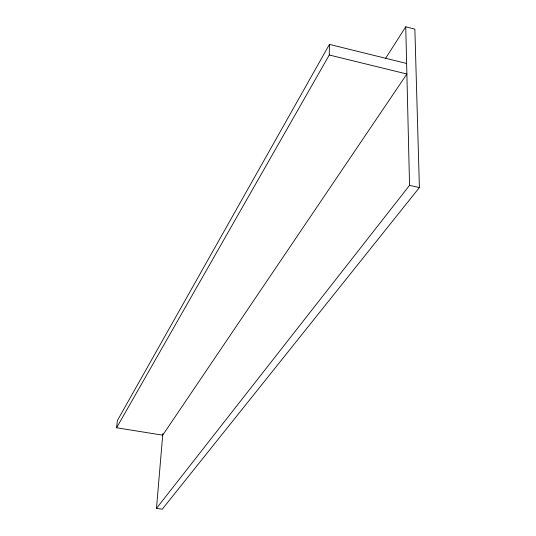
<?xml version="1.0" encoding="UTF-8"?>
<svg xmlns="http://www.w3.org/2000/svg" width="536" height="536" viewBox="0 0 536 536"><rect width="100%" height="100%" fill="white"/><g stroke="black" fill="none" stroke-linecap="round" stroke-linejoin="round"><path stroke-width="0.8" d="M329.265 55.007L406.884 74.015L162.696 435.172L116.6 427.768L329.265 55.007L329.432 44.394L406.63 63.469M385.505 58.504L405.752 26.8L414.864 29.118L419.4 187.546L162.254 509.2L156.485 508.363L162.83 433.584M116.6 427.768L117.351 420.606L329.432 44.394M156.485 508.363L409.544 185.362L405.752 26.8M409.544 185.362L419.4 187.546"/></g></svg>
